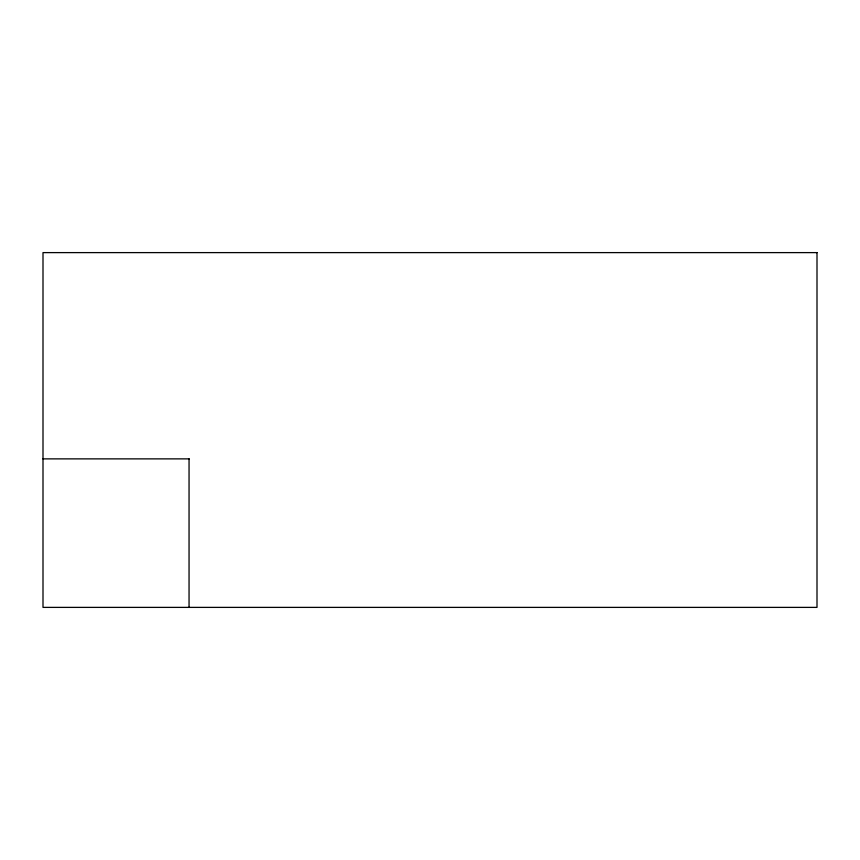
<?xml version="1.0" encoding="UTF-8"?>
<svg xmlns="http://www.w3.org/2000/svg" width="860" height="860" viewBox="0 0 860 860"><rect width="100%" height="100%" fill="white"/><g stroke="black" fill="none" stroke-linecap="round" stroke-linejoin="round"><path stroke-width="1.29" d="M43 458.875L189.211 458.875M189.049 458.875L189.049 607.386M817 252.614L43 252.614L43 607.386L817 607.386L817 252.614"/></g></svg>
